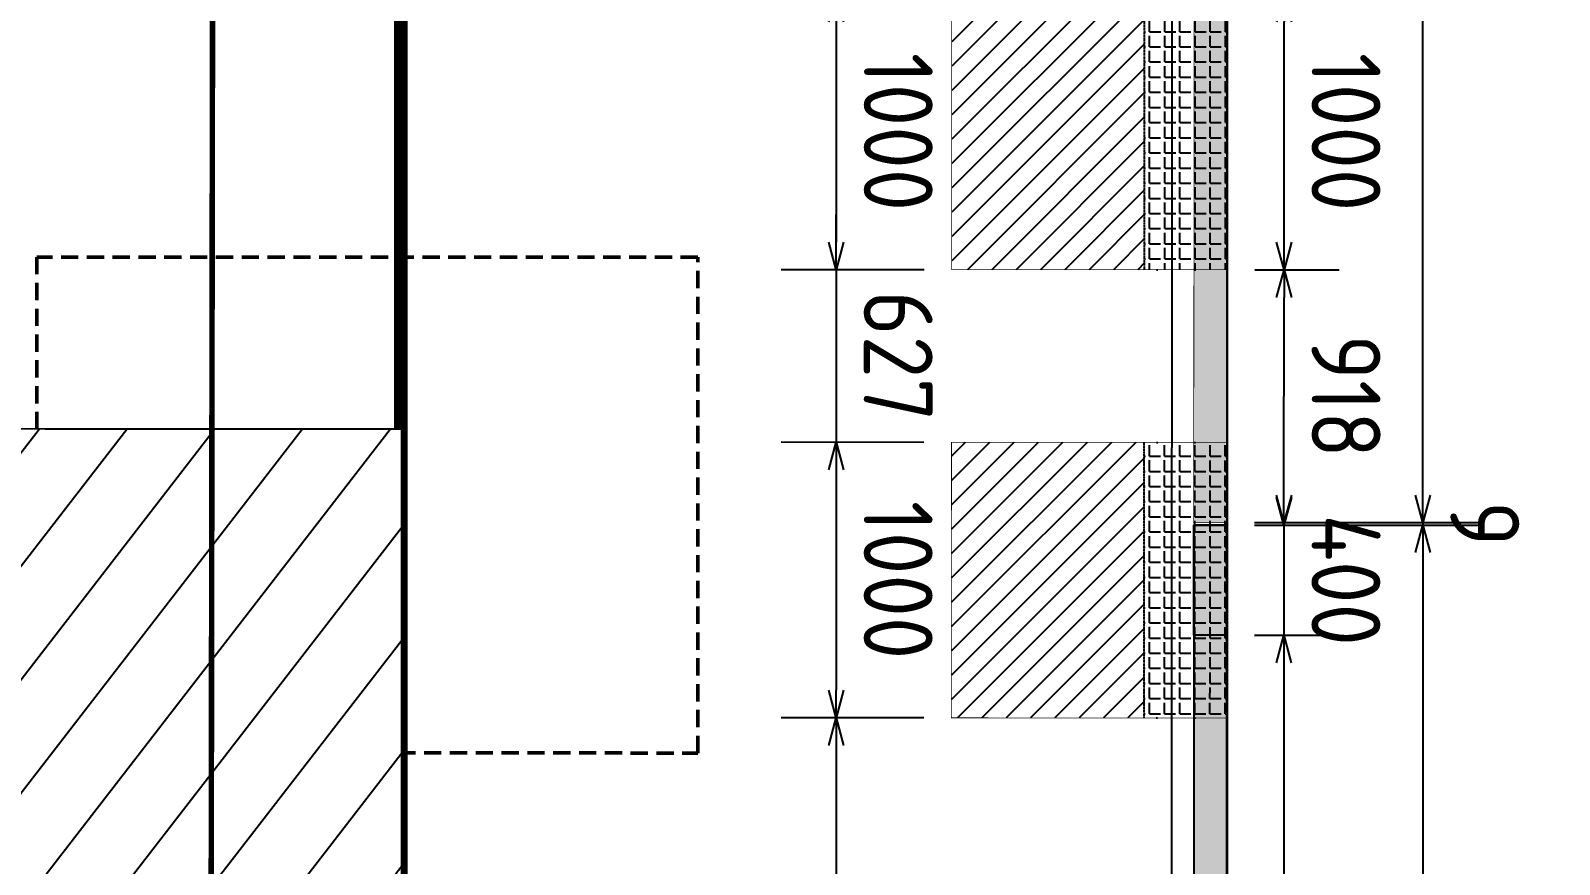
# Model space of a CAD drawing. Header units: centimetres. Extents: x -6122352 to 7132207, y -1694241 to 1947892.
# Drawn here: x 251227 to 256779, y -91572 to -88546 of the extents above; entities that cross this region are included whole.
import ezdxf
from ezdxf.xclip import XClip

# ---------------------------------------------------------------- set-up
doc = ezdxf.new("R2010")
doc.units = ezdxf.units.CM
doc.header["$MEASUREMENT"] = 0
doc.header["$XCLIPFRAME"] = 2
doc.header["$PDMODE"] = 66
doc.header["$PDSIZE"] = 100
doc.linetypes.add('DASHED2', pattern=[0.375, 0.25, -0.125])
doc.linetypes.add('XR-AR-END-SETTING OUT PLAN$0$23261-XR-AR-SI-GF$0$HIDDEN', pattern=[0.375, 0.25, -0.125])
for name, color, linetype, lineweight, true_color in [('08-Compound Wall-2', 6, 'Continuous', 25, 0xff00ff), ('23585-XR-AR-DAMAC PLOT LIMITS$0$1-End units', 7, 'Continuous', 5, 0xf8991e), ('23585-XR-AR-DAMAC PLOT LIMITS$0$1-Open Space', 7, 'Continuous', 5, 0x90cf5a)]:
    doc.layers.add(name, color=color, linetype=linetype, lineweight=lineweight, true_color=true_color)
for name, color, linetype in [('23585-XR-AR-BOUNDARY WALLS AND SETBACKS$0$setback', 7, 'XR-AR-END-SETTING OUT PLAN$0$23261-XR-AR-SI-GF$0$HIDDEN'), ('@MI-FOOTINGS', 7, 'Continuous'), ('@MI-REF LAYER', 7, 'Continuous'), ('@MI-TYPE-01', 30, 'Continuous'), ('@MI-TYPE-02', 6, 'Continuous'), ('B_TH_6', 7, 'Continuous')]:
    doc.layers.add(name, color=color, linetype=linetype)
for name, color, linetype, lineweight in [('@ Foundations', 4, 'DASHED2', 50), ('A-ANNO-TEXT', 3, 'Continuous', 25), ('XR-AR-END-SETTING OUT PLAN$0$23585-XR-AR-END-GROUND FLOOR$0$A-GLAZ-SILL', 8, 'Continuous', 5), ('XR-AR-END-SETTING OUT PLAN$0$23585-XR-AR-END-GROUND FLOOR$0$A-GLAZ-WNDO', 232, 'Continuous', 9), ('XR-AR-END-SETTING OUT PLAN$0$23585-XR-AR-END-GROUND FLOOR$0$A-WALL', 7, 'Continuous', 30), ('XR-AR-END-SETTING OUT PLAN$0$23585-XR-AR-END-GROUND FLOOR$0$S-COLS', 51, 'Continuous', 40), ('XR-AR-END-SETTING OUT PLAN$0$23585-XR-AR-END-GROUND FLOOR$0$S-COLS-PATT', 8, 'Continuous', 5)]:
    doc.layers.add(name, color=color, linetype=linetype, lineweight=lineweight)
doc.styles.add('Schueco-BEMSTIL', font='isocpeur.ttf', dxfattribs={"width": 0.9})
doc.dimstyles.new('MI- JWC-TXT-2.5 MM', dxfattribs={"dimscale": 1.5, "dimtxt": 2.5, "dimasz": 1, "dimexe": 2, "dimexo": 1, "dimgap": 1, "dimtad": 1, "dimdec": 0, "dimdsep": 46, "dimtxsty": 'Schueco-BEMSTIL', "dimblk": 'OPEN30', "dimcen": 0, "dimdle": 2, "dimclrd": 140, "dimclre": 8, "dimclrt": 40, "dimadec": 0, "dimazin": 2, "dimtfac": 1, "dimtdec": 0, "dimtix": 1, "dimtmove": 2, "dimatfit": 3, "dimldrblk": 'OPEN', "dimfxl": 2, "dimlwd": -1, "dimlwe": -1, "dimarcsym": 0})

# ---------------------------------------------------------------- blocks, each defined once
blk = doc.blocks.new('23585-XR-AR-BOUNDARY WALLS AND SETBACKS')
at = {"layer": '08-Compound Wall-2'}
for points in [[(496661.8879833912, 2768995.669443217), (496662.0230999987, 2768995.816899999), (496644.3284999986, 2769012.0313), (496626.6328999984, 2769028.244299999), (496626.4977833914, 2769028.096843217)], [(496590.0186582093, 2768988.284828479), (496607.6401258906, 2768972.138787266), (496613.7539693442, 2768978.811455831), (496617.8073715794, 2768983.235058272), (496621.8607700586, 2768987.658856611), (496625.9143717182, 2768992.082658424), (496629.9677715798, 2768996.506258272), (496634.0211700581, 2769000.930056612), (496638.0745700577, 2769005.353856611), (496644.1196554032, 2769011.951394015), (496626.4977833913, 2769028.096843217)]]:
    blk.add_lwpolyline(points, dxfattribs=at)
at = {"layer": '23585-XR-AR-BOUNDARY WALLS AND SETBACKS$0$setback', "ltscale": 40, "const_width": 0.05}
blk.add_lwpolyline([(496625.7121300897, 2769025.019131922), (496621.5590258625, 2769020.486725447), (496617.5056491076, 2769016.062950816), (496613.4522491083, 2769011.639150815), (496609.3988491075, 2769007.215350816), (496605.3454491081, 2769002.791550815), (496601.2920491073, 2768998.367750816), (496597.238851193, 2768993.944153091), (496593.0837953825, 2768989.409605141), (496607.4610767625, 2768976.236118012), (496611.6157803537, 2768980.77057498), (496615.6692474207, 2768985.194248177), (496619.7226017814, 2768989.617998366), (496623.7762515889, 2768994.041852726), (496627.8296474217, 2768998.465448176), (496631.8830017802, 2769002.889198367), (496635.9364017802, 2769007.312998367), (496640.0898518692, 2769011.846026562), (496625.7121300897, 2769025.019131922)], dxfattribs=at)
blk = doc.blocks.new('A$C9d9485f6')
at = {"layer": 'A-ANNO-TEXT', "rotation": 312.4881850805905}
blk.add_blockref('23585-XR-AR-BOUNDARY WALLS AND SETBACKS', (-2377088.534775567, -1504219.252137818), dxfattribs=at)
blk = doc.blocks.new('23585-XR-AR-DAMAC PLOT LIMITS')
at = {"layer": '23585-XR-AR-DAMAC PLOT LIMITS$0$1-End units', "color": 251, "true_color": 0x636466}
blk.add_lwpolyline([(496644.3284999998, 2769012.031300001), (496638.1482999995, 2769005.2863), (496620.4530999996, 2769021.5001), (496626.6328999996, 2769028.2443)], close=True, dxfattribs=at)
at = {"layer": '23585-XR-AR-DAMAC PLOT LIMITS$0$1-Open Space', "color": 251, "true_color": 0x636466}
blk.add_lwpolyline([(496662.3754431301, 2769009.468126593), (496665.774233047, 2769006.306867753), (496666.0160999997, 2769000.175100001), (496662.0230999999, 2768995.8169), (496644.3284999998, 2769012.031300001), (496626.6328999996, 2769028.2443), (496630.8322999999, 2769032.8277), (496637.0093162765, 2769033.075469121), (496637.7234690393, 2769032.410793699), (496633.5532262864, 2769027.937993308), (496638.0146262859, 2769023.778193308), (496642.1888261746, 2769028.254801742), (496643.5481000002, 2769026.989700001), (496647.9407000002, 2769022.9013), (496652.3328999998, 2769018.8137), (496656.7248999998, 2769014.726500001), (496657.9099833167, 2769013.623502012), (496653.7357414805, 2769009.147098954), (496658.1971414809, 2769004.987098954)], close=True, dxfattribs=at)
blk = doc.blocks.new('A$Cf093b529')
at = {"layer": 'A-ANNO-TEXT'}
blk.add_blockref('23585-XR-AR-DAMAC PLOT LIMITS', (-495391.9901121984, -2768603.441896566), dxfattribs=at)
blk = doc.blocks.new('XR-AR-END-SETTING OUT PLAN$0$23585-XR-AR-END-GROUND FLOOR$0$A$C75a8815d')
at = {"layer": 'XR-AR-END-SETTING OUT PLAN$0$23585-XR-AR-END-GROUND FLOOR$0$S-COLS', "color": 252, "lineweight": 30}
blk.add_lwpolyline([(3.814697265625e-06, 0.001664876937866211), (3.814697265625e-06, 550.001665353775), (250.0000038146973, 550.0016646385193), (250.0000038146973, 0.001665115356445312)], close=True, dxfattribs=at)
blk = doc.blocks.new('XR-AR-END-SETTING OUT PLAN')
at = {"layer": 'XR-AR-END-SETTING OUT PLAN$0$23585-XR-AR-END-GROUND FLOOR$0$A-GLAZ-SILL', "color": 8}
blk.add_line((3250.100986972451, 6049.997144699097), (3250.10133947432, 8199.998291492462), dxfattribs=at)
at = {"layer": 'XR-AR-END-SETTING OUT PLAN$0$23585-XR-AR-END-GROUND FLOOR$0$A-GLAZ-WNDO', "color": 8}
for p, q in [((3150.100986912847, 6099.997143745422), (3150.101339116693, 8199.998291015625)), ((3000.100987270474, 6746.998107910156), (3000.100986436009, 6796.998108863831)), ((3000.100986436009, 6796.998108863831), (3150.100987270474, 6796.998108863831)), ((3150.100987270474, 6796.998108863831), (3150.100986376405, 6746.998108863831)), ((3150.100986376405, 6746.998108863831), (3000.100987270474, 6746.998107910156)), ((3000.100986972451, 6049.997144699097), (3000.100986972451, 6099.997144699097)), ((3000.100986972451, 6099.997144699097), (3150.100986912847, 6099.997143745422)), ((3150.100986912847, 6099.997143745422), (3150.100987151265, 6049.997144699097)), ((3000.100986972451, 6049.997144699097), (3250.100986972451, 6049.997144699097))]:
    blk.add_line(p, q, dxfattribs=at)
for points in [[(3000.100986972451, 6099.997144699097), (3000.101213410497, 7447.998108863831)], [(3050.101213291287, 7447.998109340668), (3050.100986912847, 6796.998107910156)], [(3050.100986853242, 6746.998108386993), (3050.1009863168, 6099.997145175934)]]:
    blk.add_lwpolyline(points, dxfattribs=at)
at = {"layer": 'XR-AR-END-SETTING OUT PLAN$0$23585-XR-AR-END-GROUND FLOOR$0$A-WALL', "color": 8}
for points in [[(3250.12934859097, 5750.006791114807), (3250.100409820676, 5750.006854534149), (3250.100986972451, 6049.997144699097), (3000.129348531365, 6049.997144699097), (3000.129348650575, 5499.999974727631), (3250.129348769784, 5500.006791591644)], [(3250.129348710179, 5499.998108386993), (7760.105232134461, 5500.00174665451), (7760.105232253671, 5750.00045633316), (3250.129348531365, 5749.997789859772)]]:
    blk.add_lwpolyline(points, close=True, dxfattribs=at)
at = {"layer": 'XR-AR-END-SETTING OUT PLAN$0$23585-XR-AR-END-GROUND FLOOR$0$S-COLS-PATT', "color": 8}
blk.add_blockref('XR-AR-END-SETTING OUT PLAN$0$23585-XR-AR-END-GROUND FLOOR$0$A$C75a8815d', (3000.129344239831, 5499.998310089111), dxfattribs=at)
blk = doc.blocks.new('END UNIT')
at = {"xscale": 0.001, "yscale": 0.001, "zscale": 0.001}
blk.add_blockref('XR-AR-END-SETTING OUT PLAN', (-9.150201729830158, 0), dxfattribs=at)
blk = doc.blocks.new('TH_6')
blk.add_blockref('END UNIT', (495802.3053798428, 2769163.996563952))
blk = doc.blocks.new('A$Ce2a03a74')
at = {"layer": 'B_TH_6', "xscale": 999.9914829579993, "yscale": 999.9914829579993, "zscale": 999.9914829579993}
blk.add_blockref('TH_6', (-495790404.5228079, -2769140733.343811), dxfattribs=at)
blk = doc.blocks.new('23585-XR-AR-MALDIVE-2$0$TH_6')
at = {"ltscale": 10, "xscale": 0.00100002623446598, "yscale": 0.00100002623446598, "zscale": 0.00100002623446598}
blk.add_blockref('A$Ce2a03a74', (495794.6272259735, 2769164.318430193), dxfattribs=at)
at = {"layer": '@ Foundations', "linetype": 'DASHED2', "ltscale": 0.25}
blk.add_lwpolyline([(495797.4802812214, 2769168.871854167), (495797.4802812214, 2769170.671854167), (495795.0802812214, 2769170.671854167), (495795.0802812214, 2769168.871854167)], close=True, dxfattribs=at)
blk = doc.blocks.new('A$Cd086fac5')
at = {"color": 1, "true_color": 0xeb0000, "const_width": 0.007999999999999997}
blk.add_lwpolyline([(45.14781721727923, 0.0001981779932975769), (39.14809495629743, 0.0001858281902968884), (33.14809012319893, 0.0001858279574662447), (27.14808528870344, 0.0001858258619904518), (21.14808045653626, 0.0001858251634985209), (15.1480756229721, 0.0001858228351920843), (9.148070790339261, 0.0001858219038695097), (0.0007126121781766415, 0.0003956460859626532), (0, 24.00030455924571), (9.148218244779855, 24.00034026848152), (15.14822307648137, 24.00034026918001), (21.14822791097686, 24.00034027267247), (27.14808528358117, 24.00020515965298), (33.14822523109615, 24.00005770241842), (39.14823006419465, 24.00005770241842), (45.14808743773028, 23.9999225914944), (54.29814857942984, 24.0000193330925), (54.29814858501777, -4.656612873077393e-10)], close=True, dxfattribs=at)
blk = doc.blocks.new('A$C1c81b485')
at = {"color": 1, "true_color": 0xeb0000, "const_width": 0.008}
blk.add_lwpolyline([(46.89693517825799, -23.47969914646819), (40.89721291727619, -23.47971149580553), (34.89720808464335, -23.47971149580553), (28.89720325061353, -23.47971149813384), (22.89719841751503, -23.4797114985995), (16.89719358395087, -23.47971150092781), (10.89718875131803, -23.47971150185913), (1.749830573156942, -23.4795016781427), (1.749117960978765, 0.520407235249877), (10.89733620575862, 0.5204429444856942), (16.8973410379258, 0.5204429454170167), (22.89734587195562, 0.5204429482109845), (28.89720324502559, 0.5203078356571496), (34.89734319207491, 0.5201603784225881), (40.89734802517341, 0.5201603784225881), (46.89720539917471, 0.5200252677313983), (56.0472665404086, 0.5201220088638365), (56.04726654599654, -23.47989732446149)], close=True, dxfattribs=at)
blk = doc.blocks.new('T1-FOOTING')
at = {"transparency": 33554679}
h = blk.add_hatch(dxfattribs=at)
h.set_pattern_fill('ANGLE', color=256, scale=500)
h.set_pattern_definition([(0, (0, 0), (0, 137.5), [100, -37.5]), (90, (0, 0), (-137.5, 8.419446744138054e-15), [100, -37.5])])
h.paths.add_polyline_path([(-500, -300.0000000000218), (499.9999999999964, -300.0000000000218), (499.9999999999964, -1.818989403545856e-11), (-500, -1.818989403545856e-11)])
h.paths.add_polyline_path([(-499.75, -299.7500000000218), (499.7499999999964, -299.7500000000218), (499.7499999999964, -0.2500000000181899), (-499.75, -0.2500000000181899)], flags=16)
h = blk.add_hatch(dxfattribs=at)
h.set_pattern_fill('ANGLE', color=8, scale=200)
h.set_pattern_definition([(0, (0, 0), (0, 55.00000000000001), [40, -15]), (90, (0, 0), (-55.00000000000001, 3.367778697655222e-15), [40, -15])])
h.paths.add_polyline_path([(500.0000000000025, -300.0000000000218), (500.0000000000035, -1.818989403545856e-11), (-500, -1.816147232602816e-11), (-499.9999999999989, -300.0000000000291)])
h = blk.add_hatch(dxfattribs=at)
h.set_pattern_fill('ANSI31', color=8, scale=500)
h.set_pattern_definition([(45, (0, 0), (-44.19417382415922, 44.19417382415922), [])])
h.paths.add_polyline_path([(500, -1000.000000000015), (500.0000000000025, -300.0000000000218), (-499.9999999999989, -300.000000000029), (-499.9999999999964, -1000.000000000011)])
at = {"layer": '@MI-TYPE-01', "color": 240, "linetype": 'DASHED2', "true_color": 0xed1f24}
blk.add_line((-500.0000000000073, -300.0000000000291), (499.9999999999964, -300.0000000000218), dxfattribs=at)
at = {"layer": '@MI-TYPE-01', "color": 240, "true_color": 0xed1f24, "const_width": 2.5}
blk.add_lwpolyline([(-500, -1.818989403545856e-11), (500.0000000000036, -1.818989403545856e-11), (500, -1000.000000000015), (-499.9999999999964, -1000.000000000011)], close=True, dxfattribs=at)
blk = doc.blocks.new('_Open30')
at = {"color": 0, "linetype": 'ByBlock', "lineweight": -2}
for p, q in [((-1, 0.26794919), (0, 0)), ((0, 0), (-1, -0.26794919)), ((0, 0), (-1, 0))]:
    blk.add_line(p, q, dxfattribs=at)
blk = doc.blocks.new('*D1323')
at = {"layer": '@MI-TYPE-02', "color": 8, "transparency": 16777216}
for p, q in [((382575.1539312601, -149262.9323053695), (383386.8748209387, -149262.7868674058)), ((382576.1994021626, -155097.9322117098), (383387.9202917591, -155097.7867737462))]:
    blk.add_line(p, q, dxfattribs=at)
at = {"layer": '@MI-TYPE-02', "color": 140, "transparency": 16777216}
blk.add_line((383187.9023777317, -154997.8226098267), (383186.8927413867, -149362.8227002761), dxfattribs=at)
at = {"layer": 'Defpoints', "color": 0, "transparency": 16777216}
for p in [(382475.1539328652, -149262.9502226072), (383186.874824149, -149262.8227018813), (382476.1994037677, -155097.9501289475)]:
    blk.add_point(p, dxfattribs=at)
at = {"layer": '@MI-TYPE-02', "color": 140, "transparency": 16777216, "xscale": 100, "yscale": 100, "zscale": 100}
for p, rotation in [((383186.874824149, -149262.8227018813), 90.01026582106833), ((383187.9202949694, -155097.8226082216), 270.0102658210683)]:
    blk.add_blockref('_Open30', p, dxfattribs=dict(at, rotation=rotation))
at = {"layer": '@MI-TYPE-02', "color": 40, "transparency": 16777216, "insert": (383412.3975559476, -152180.2823412666), "char_height": 250, "attachment_point": 5, "rotation": 270.01026582106834, "style": 'Schueco-BEMSTIL'}
blk.add_mtext('5835', dxfattribs=at)
blk = doc.blocks.new('_Open')
at = {"color": 0, "linetype": 'ByBlock', "lineweight": -2}
for p, q in [((-1, 0.1666666666666667), (0, 0)), ((-1, -0.1666666666666667), (0, 0)), ((0, 0), (-1, 0))]:
    blk.add_line(p, q, dxfattribs=at)
blk = doc.blocks.new('*D1324')
at = {"layer": '@MI-TYPE-02', "color": 8, "transparency": 16777216}
for p, q in [((382576.9074788063, -154180.3954272924), (382883.4308874252, -154180.3405067638)), ((382576.1994021626, -155097.9322117098), (382883.5952846466, -155097.877134858))]:
    blk.add_line(p, q, dxfattribs=at)
at = {"layer": '@MI-TYPE-02', "color": 140, "transparency": 16777216}
blk.add_line((382683.5773706192, -154997.9129709385), (382683.4488078732, -154280.3763396341), dxfattribs=at)
at = {"layer": 'Defpoints', "color": 0, "transparency": 16777216}
for p in [(382476.9074804114, -154180.4133445301), (382683.4308906355, -154180.3763412392), (382476.1994037677, -155097.9501289475)]:
    blk.add_point(p, dxfattribs=at)
at = {"layer": '@MI-TYPE-02', "color": 140, "transparency": 16777216, "xscale": 100, "yscale": 100, "zscale": 100}
for p, rotation in [((382683.4308906355, -154180.3763412392), 90.01026582106833), ((382683.5952878569, -155097.9129693334), 270.0102658210683)]:
    blk.add_blockref('_Open30', p, dxfattribs=dict(at, rotation=rotation))
at = {"layer": '@MI-TYPE-02', "color": 40, "transparency": 16777216, "insert": (382908.5130856346, -154639.1043415015), "char_height": 250, "attachment_point": 5, "rotation": 270.01026582106834, "style": 'Schueco-BEMSTIL'}
blk.add_mtext('918', dxfattribs=at)
blk = doc.blocks.new('*D1325')
at = {"layer": '@MI-TYPE-02', "color": 8, "transparency": 16777216}
for p, q in [((382575.8112278267, -153180.395607659), (382883.251715034, -153180.3405228152)), ((382576.9074788063, -154180.3954272924), (382883.4308874111, -154180.3405067638))]:
    blk.add_line(p, q, dxfattribs=at)
at = {"layer": '@MI-TYPE-02', "color": 140, "transparency": 16777216}
blk.add_line((382683.4129733837, -154080.3763428443), (382683.269635482, -153280.3763556854), dxfattribs=at)
at = {"layer": 'Defpoints', "color": 0, "transparency": 16777216}
for p in [(382475.8112294318, -153180.4135248967), (382683.2517182443, -153180.3763572906), (382476.9074804114, -154180.4133445301)]:
    blk.add_point(p, dxfattribs=at)
at = {"layer": '@MI-TYPE-02', "color": 140, "transparency": 16777216, "xscale": 100, "yscale": 100, "zscale": 100}
for p, rotation in [((382683.2517182443, -153180.3763572906), 90.01026582106833), ((382683.4308906214, -154180.3763412392), 270.0102658210683)]:
    blk.add_blockref('_Open30', p, dxfattribs=dict(at, rotation=rotation))
at = {"layer": '@MI-TYPE-02', "color": 40, "transparency": 16777216, "insert": (382908.3413008213, -153680.3360354801), "char_height": 250, "attachment_point": 5, "rotation": 270.01026582106834, "style": 'Schueco-BEMSTIL'}
blk.add_mtext('1000', dxfattribs=at)
blk = doc.blocks.new('RCC COPING')
at = {"layer": '@MI-TYPE-01', "transparency": 33554679}
h = blk.add_hatch(color=8, dxfattribs=at)
h.dxf.hatch_style = 1
h.paths.add_polyline_path([(60.00000000000364, 200), (-59.99999999999636, 200), (-59.99999999999636, -200), (60.00000000000364, -200)])
at = {"layer": '@MI-TYPE-01', "color": 30}
blk.add_lwpolyline([(-59.99999999999636, 200), (60.00000000000364, 200), (60.00000000000364, -200), (-59.99999999999636, -200)], close=True, dxfattribs=at)
blk = doc.blocks.new('31309MM')
at = {"layer": '@MI-TYPE-01', "transparency": 33554679}
h = blk.add_hatch(color=30, dxfattribs=at)
h.dxf.hatch_style = 1
h.paths.add_polyline_path([(0, 120.0000000000582), (5581.866123049753, 120.0000000000582), (5581.866123049753, 0), (0, 0)])
h.paths.add_polyline_path([(5591.866123044863, -1.164153218269348e-10), (12763.97374439728, -1.164153218269348e-10), (12763.97374439752, 120.0000000000582), (5591.866123044863, 120)])
h.paths.add_polyline_path([(12773.97374439193, 120), (18355.62019030144, 119.9999999999418), (18355.62019030168, -0.1500736206653528), (12773.97374439193, -0.1500736207235605)])
h.paths.add_polyline_path([(18365.71023449278, -0.1500736205489375), (23537.39638165059, -0.1500736205489375), (23537.39638165035, 119.9999999999418), (18365.71023449278, 119.9999999999418)])
h.paths.add_polyline_path([(23547.39638164593, 120), (30719.50400295644, 120), (30719.50400295644, -5.820766091346741e-11), (23547.39638164593, -5.820766091346741e-11)])
h.paths.add_polyline_path([(30729.50400295085, 0), (36309.33053738088, -5.820766091346741e-11), (36309.33053738088, 119.9999662167393), (30729.50400295109, 119.9999662167975)])
at = {"layer": '@MI-TYPE-01', "color": 30}
blk.add_lwpolyline([(30729.50400295085, 0), (36309.33053738088, -5.820766091346741e-11), (36309.33053738088, 119.9999662167393), (30729.50400295109, 119.9999662167975)], close=True, dxfattribs=at)
at = {"layer": '@MI-TYPE-01', "color": 240, "true_color": 0xed1f24, "rotation": 89.95700707059105}
blk.add_blockref('RCC COPING', (36109.28557160008, 60.15005672897678), dxfattribs=at)
blk = doc.blocks.new('A$Ceca04276')
at = {"layer": '@MI-TYPE-01', "color": 30, "rotation": 89.98971944707202}
blk.add_blockref('31309MM', (0.4863932078296784, 9.943239066810747), dxfattribs=at)
blk = doc.blocks.new('*D1329')
at = {"layer": '@MI-TYPE-02', "color": 140, "transparency": 16777216}
for p, q in [((383187.9023777317, -154997.8226098267), (383187.884460494, -154897.8226114319)), ((383187.9202949694, -155097.8226082216), (383187.9219246642, -155106.9182893527)), ((383187.9398419019, -155206.9182877475), (383187.9577591397, -155306.9182861424))]:
    blk.add_line(p, q, dxfattribs=at)
at = {"layer": '@MI-TYPE-02', "color": 8, "transparency": 16777216}
for p, q in [((382576.1994021626, -155097.9322117098), (383387.9202917591, -155097.7867737462)), ((382576.3427673749, -155107.0278674458), (383387.921921454, -155106.8824548773))]:
    blk.add_line(p, q, dxfattribs=at)
at = {"layer": 'Defpoints', "color": 0, "transparency": 16777216}
for p in [(382476.1994037677, -155097.9501289475), (382476.34276898, -155107.0457846835), (383187.9219246642, -155106.9182893527)]:
    blk.add_point(p, dxfattribs=at)
at = {"layer": '@MI-TYPE-02', "color": 140, "transparency": 16777216, "xscale": 100, "yscale": 100, "zscale": 100}
for p, rotation in [((383187.9202949694, -155097.8226082216), 270.0102658210683), ((383187.9219246642, -155106.9182893527), 90.01026582106833)]:
    blk.add_blockref('_Open30', p, dxfattribs=dict(at, rotation=rotation))
at = {"layer": '@MI-TYPE-02', "color": 40, "transparency": 16777216, "insert": (383412.9211062052, -155102.3301350023), "char_height": 250, "attachment_point": 5, "rotation": 270.01026582106834, "style": 'Schueco-BEMSTIL'}
blk.add_mtext('9', dxfattribs=at)
blk = doc.blocks.new('*D1378')
at = {"layer": '@MI-TYPE-02', "color": 8, "transparency": 16777216}
for p, q in [((92.51966189689422, 42154.20654881329), (904.0988159760661, 42154.35196138187)), ((93.66324724085584, 36574.47006155564), (905.09855064677, 36574.61544835016))]:
    blk.add_line(p, q, dxfattribs=at)
at = {"layer": '@MI-TYPE-02', "color": 140, "transparency": 16777216}
blk.add_line((704.1167364240506, 42054.31612851159), (705.0806366193335, 36674.5796122696), dxfattribs=at)
at = {"layer": 'Defpoints', "color": 0, "transparency": 16777216}
for p in [(-7.480336497968733, 42154.18863157558), (-6.336751154007128, 36574.45214431793), (705.0985538570441, 36574.57961387474)]:
    blk.add_point(p, dxfattribs=at)
at = {"layer": '@MI-TYPE-02', "color": 140, "transparency": 16777216, "xscale": 100, "yscale": 100, "zscale": 100}
for p, rotation in [((704.0988191863402, 42154.31612690645), 90.01026582106833), ((705.0985538570441, 36574.57961387474), 270.0102658210683)]:
    blk.add_blockref('_Open30', p, dxfattribs=dict(at, rotation=rotation))
at = {"layer": '@MI-TYPE-02', "color": 40, "transparency": 16777216, "insert": (929.5986829101348, 39364.48818417545), "char_height": 250, "attachment_point": 5, "rotation": 270.01026582106834, "style": 'Schueco-BEMSTIL'}
blk.add_mtext('5580', dxfattribs=at)
blk = doc.blocks.new('*D1330')
at = {"layer": '@MI-TYPE-02', "color": 140, "transparency": 16777216}
for p, q in [((382683.5789842006, -155006.9187197819), (382683.5610669629, -154906.918721387)), ((382683.5969014383, -155106.9187181767), (382683.6685864824, -155507.0085315345)), ((382683.6865037201, -155607.0085299294), (382683.7044209578, -155707.0085283242))]:
    blk.add_line(p, q, dxfattribs=at)
at = {"layer": '@MI-TYPE-02', "color": 8, "transparency": 16777216}
for p, q in [((382576.0425368878, -155106.9379889482), (382883.596898228, -155106.8828837013)), ((382576.5635405728, -155507.0277218005), (382883.6685832721, -155506.9726970591))]:
    blk.add_line(p, q, dxfattribs=at)
at = {"layer": 'Defpoints', "color": 0, "transparency": 16777216}
for p in [(382476.0425384929, -155106.9559061859), (382476.5635421779, -155507.0456390382), (382683.6685864824, -155507.0085315345)]:
    blk.add_point(p, dxfattribs=at)
at = {"layer": '@MI-TYPE-02', "color": 140, "transparency": 16777216, "xscale": 100, "yscale": 100, "zscale": 100}
for p, rotation in [((382683.5969014383, -155106.9187181767), 270.0102658210683), ((382683.6685864824, -155507.0085315345), 90.01026582106833)]:
    blk.add_blockref('_Open30', p, dxfattribs=dict(at, rotation=rotation))
at = {"layer": '@MI-TYPE-02', "color": 40, "transparency": 16777216, "insert": (382908.6327403488, -155306.9233110708), "char_height": 250, "attachment_point": 5, "rotation": 270.01026582106834, "style": 'Schueco-BEMSTIL'}
blk.add_mtext('400', dxfattribs=at)
blk = doc.blocks.new('*D1331')
at = {"layer": '@MI-TYPE-02', "color": 8, "transparency": 16777216}
for p, q in [((382576.5635405728, -155507.0277218005), (382883.668583272, -155506.9726970591)), ((382577.2817665304, -158696.0618857118), (382884.2399701177, -158696.0068872799))]:
    blk.add_line(p, q, dxfattribs=at)
at = {"layer": '@MI-TYPE-02', "color": 140, "transparency": 16777216}
blk.add_line((382683.68650372, -155607.0085299294), (382684.2220560903, -158596.0427233604), dxfattribs=at)
at = {"layer": 'Defpoints', "color": 0, "transparency": 16777216}
for p in [(382476.5635421779, -155507.0456390382), (382477.2817681355, -158696.0798029495), (382684.239973328, -158696.0427217553)]:
    blk.add_point(p, dxfattribs=at)
at = {"layer": '@MI-TYPE-02', "color": 140, "transparency": 16777216, "xscale": 100, "yscale": 100, "zscale": 100}
for p, rotation in [((382683.6685864823, -155507.0085315345), 90.01026582106833), ((382684.239973328, -158696.0427217553), 270.0102658210683)]:
    blk.add_blockref('_Open30', p, dxfattribs=dict(at, rotation=rotation))
at = {"layer": '@MI-TYPE-02', "color": 40, "transparency": 16777216, "insert": (382908.9542762936, -157101.4853128601), "char_height": 250, "attachment_point": 5, "rotation": 270.01026582106834, "style": 'Schueco-BEMSTIL'}
blk.add_mtext('3189', dxfattribs=at)
blk = doc.blocks.new('*D1405')
at = {"layer": '@MI-TYPE-02', "color": 8, "transparency": 16777216}
for p, q in [((-1107.094779801203, 44080.62396604871), (-1626.553879565794, 44080.53089332551)), ((-1106.91560741002, 43080.6239821001), (-1626.374707188692, 43080.53090937689))]:
    blk.add_line(p, q, dxfattribs=at)
at = {"layer": '@MI-TYPE-02', "color": 140, "transparency": 16777216}
blk.add_line((-1426.535965538358, 43980.56672940606), (-1426.392627636676, 43180.56674224717), dxfattribs=at)
at = {"layer": 'Defpoints', "color": 0, "transparency": 16777216}
for p in [(-1007.09478140634, 44080.64188328642), (-1426.374710398966, 43080.56674385231), (-1006.915609015157, 43080.64189933781)]:
    blk.add_point(p, dxfattribs=at)
at = {"layer": '@MI-TYPE-02', "color": 140, "transparency": 16777216, "xscale": 100, "yscale": 100, "zscale": 100}
for p, rotation in [((-1426.553882776068, 44080.56672780093), 90.01026582106819), ((-1426.374710398966, 43080.56674385231), 270.0102658210682)]:
    blk.add_blockref('_Open30', p, dxfattribs=dict(at, rotation=rotation))
at = {"layer": '@MI-TYPE-02', "color": 40, "transparency": 16777216, "insert": (-1201.46430019907, 43580.60704961148), "char_height": 250, "attachment_point": 5, "rotation": 270.0102658210682, "style": 'Schueco-BEMSTIL'}
blk.add_mtext('1000', dxfattribs=at)
blk = doc.blocks.new('*D1406')
at = {"layer": '@MI-TYPE-02', "color": 140, "transparency": 16777216}
for p, q in [((-1426.392627636676, 43180.56674224717), (-1426.410544874386, 43280.56674064204)), ((-1426.374710398966, 43080.56674385231), (-1426.262435872555, 42453.93820643645)), ((-1426.244518634844, 42353.9382080416), (-1426.226601397134, 42253.93820964673))]:
    blk.add_line(p, q, dxfattribs=at)
at = {"layer": '@MI-TYPE-02', "color": 8, "transparency": 16777216}
for p, q in [((-1106.91560741002, 43080.6239821001), (-1626.374707188691, 43080.53090937689)), ((-1107.532921475355, 42453.99531396212), (-1626.26243266228, 42453.90237196103))]:
    blk.add_line(p, q, dxfattribs=at)
at = {"layer": 'Defpoints', "color": 0, "transparency": 16777216}
for p in [(-1006.915609015157, 43080.64189933781), (-1426.262435872555, 42453.93820643645), (-1007.532923080492, 42454.01323119983)]:
    blk.add_point(p, dxfattribs=at)
at = {"layer": '@MI-TYPE-02', "color": 140, "transparency": 16777216, "xscale": 100, "yscale": 100, "zscale": 100}
for p, rotation in [((-1426.374710398966, 43080.56674385231), 270.0102658210682), ((-1426.262435872555, 42453.93820643645), 90.01026582106819)]:
    blk.add_blockref('_Open30', p, dxfattribs=dict(at, rotation=rotation))
at = {"layer": '@MI-TYPE-02', "color": 40, "transparency": 16777216, "insert": (-1201.318576747313, 42767.29278892924), "char_height": 250, "attachment_point": 5, "rotation": 270.0102658210682, "style": 'Schueco-BEMSTIL'}
blk.add_mtext('627', dxfattribs=at)
blk = doc.blocks.new('*D1407')
at = {"layer": '@MI-TYPE-02', "color": 8, "transparency": 16777216}
for p, q in [((-1107.532921475355, 42453.99531396212), (-1626.26243266228, 42453.90237196103)), ((-1107.35758159427, 41453.99532933416), (-1626.083260285179, 41453.90238801976))]:
    blk.add_line(p, q, dxfattribs=at)
at = {"layer": '@MI-TYPE-02', "color": 140, "transparency": 16777216}
blk.add_line((-1426.244518634844, 42353.9382080416), (-1426.101180733164, 41553.93822089004), dxfattribs=at)
at = {"layer": 'Defpoints', "color": 0, "transparency": 16777216}
for p in [(-1007.532923080492, 42454.01323119983), (-1426.083263495453, 41453.93822249518), (-1007.357583199407, 41454.01324657187)]:
    blk.add_point(p, dxfattribs=at)
at = {"layer": '@MI-TYPE-02', "color": 140, "transparency": 16777216, "xscale": 100, "yscale": 100, "zscale": 100}
for p, rotation in [((-1426.262435872554, 42453.93820643645), 90.01026582106819), ((-1426.083263495453, 41453.93822249518), 270.0102658210682)]:
    blk.add_blockref('_Open30', p, dxfattribs=dict(at, rotation=rotation))
at = {"layer": '@MI-TYPE-02', "color": 40, "transparency": 16777216, "insert": (-1201.172853295556, 41953.97852825068), "char_height": 250, "attachment_point": 5, "rotation": 270.0102658210682, "style": 'Schueco-BEMSTIL'}
blk.add_mtext('1000', dxfattribs=at)
blk = doc.blocks.new('*D1408')
at = {"layer": '@MI-TYPE-02', "color": 8, "transparency": 16777216}
for p, q in [((-1107.35758159427, 41453.99532933416), (-1626.083260285179, 41453.90238801976)), ((-1106.743432310468, 38864.96138124736), (-1625.619376906032, 38864.86841300946))]:
    blk.add_line(p, q, dxfattribs=at)
at = {"layer": '@MI-TYPE-02', "color": 140, "transparency": 16777216}
blk.add_line((-1426.065346257743, 41353.93822410031), (-1425.637297354017, 38964.90424587974), dxfattribs=at)
at = {"layer": 'Defpoints', "color": 0, "transparency": 16777216}
for p in [(-1007.357583199407, 41454.01324657187), (-1425.619380116307, 38864.90424748488), (-1006.743433915605, 38864.97929848507)]:
    blk.add_point(p, dxfattribs=at)
at = {"layer": '@MI-TYPE-02', "color": 140, "transparency": 16777216, "xscale": 100, "yscale": 100, "zscale": 100}
for p, rotation in [((-1426.083263495453, 41453.93822249518), 90.01026582106819), ((-1425.619380116307, 38864.90424748488), 270.0102658210682)]:
    blk.add_blockref('_Open30', p, dxfattribs=dict(at, rotation=rotation))
at = {"layer": '@MI-TYPE-02', "color": 40, "transparency": 16777216, "insert": (-1200.851325417433, 40159.46154877489), "char_height": 250, "attachment_point": 5, "rotation": 270.0102658210682, "style": 'Schueco-BEMSTIL'}
blk.add_mtext('2589', dxfattribs=at)
blk = doc.blocks.new('M3 REF WITH TABLES')
at = {"color": 1, "const_width": 0.01999999999999999}
blk.add_lwpolyline([(169.2289644776611, 184.6094766515307), (169.4044191108551, 179.5361327165738), (179.167426383181, 170.5665856567211), (178.9173419086728, 170.289808339905), (179.167426383181, 170.5665856567211), (181.5521678143414, 168.4076994340867), (186.6373185083503, 168.5514786760323)], dxfattribs=at)
blk = doc.blocks.new('T1-PARTITON 2')
at = {"layer": '@MI-TYPE-02'}
h = blk.add_hatch(color=256, dxfattribs=at)
h.dxf.hatch_style = 1
h.paths.add_polyline_path([(-8.669172612542752, 47998.2841936519), (-7.623701710253954, 42163.28428731163), (-127.6236997841042, 42163.26278662469), (-128.669170686393, 47998.26269296493)])
at = {"layer": '@MI-TYPE-02', "const_width": 2.499999999999999}
blk.add_lwpolyline([(-8.669172612542752, 47998.2841936519), (-7.623701710253954, 42163.28428731163), (-127.6236997841042, 42163.26278662469), (-128.669170686393, 47998.26269296493)], close=True, dxfattribs=at)
at = {"layer": '@MI-FOOTINGS', "color": 240, "true_color": 0xed1f24, "xscale": -1}
for p, rotation in [((-7.005211262090597, 43580.82106370328), 270.0102658218726), ((-7.445268511946779, 41954.18857876689), 270.0100462352146)]:
    blk.add_blockref('T1-FOOTING', p, dxfattribs=dict(at, rotation=rotation))
at = {"layer": '@MI-TYPE-02', "rotation": 0.02048826124247522}
blk.add_blockref('A$Ceca04276', (-1.344878144445829, 5835.005216689868), dxfattribs=at)
at = {"layer": '@MI-TYPE-02'}
for base, p1, p2, picture, middle in [((703.0517186709912, 47998.41171437787), (-7.623701710253954, 42163.28428731163), (-8.669172612717375, 47998.2841936519), '*D1323', (928.574450469634, 45080.95207499256)), ((199.4286127663217, 44080.85805896856), (-6.915625066554639, 43080.82107172898), (-8.011876046133693, 44080.82089136247), '*D1325', (424.5181953433203, 43580.89838077905)), ((199.6077851575101, 43080.85807501993), (-7.623701710253954, 42163.28428731163), (-6.915625066554639, 43080.82107172898), '*D1324', (424.6899801566615, 42622.13007475765)), ((704.0988191862707, 42154.31612690646), (-7.623701710253954, 42163.28428731163), (-7.480336498003453, 42154.18863157558), '*D1329', (929.0980007272447, 42158.90428125687)), ((199.8454810043913, 41754.22588472464), (-7.780566985020414, 42154.27851007323), (-7.259563300060108, 41754.18877722096), '*D1330', (424.8096348708495, 41954.31110518833)), ((200.4168678500573, 38565.19169450385), (-7.259563300060108, 41754.18877722096), (-6.541337342467159, 38565.15461330969), '*D1331', (425.1311708156718, 40159.74910339908))]:
    dim = blk.add_linear_dim(base=base, p1=p1, p2=p2, angle=90.01026582106833, dimstyle='MI- JWC-TXT-2.5 MM', dxfattribs=at)
    dim.commit()
    dim.dimension.update_dxf_attribs({"geometry": picture, "text_midpoint": middle, "insert": (-382483.823105478, 197261.2344162591)})
for base, p1, p2, angle, picture, middle in [((-1426.374710398966, 43080.56674385231), (-1007.09478140634, 44080.64188328644), (-1006.915609015158, 43080.64189933782), 90.01026582106819, '*D1405', (-1201.46430019907, 43580.60704961148)), ((-1426.262435872555, 42453.93820643645), (-1006.915609015158, 43080.64189933782), (-1007.532923080493, 42454.01323119985), 90.01026582106819, '*D1406', (-1201.318576747313, 42767.29278892924)), ((-1426.083263495453, 41453.93822249518), (-1007.532923080493, 42454.01323119985), (-1007.357583199407, 41454.01324657189), 90.01026582106819, '*D1407', (-1201.172853295556, 41953.97852825068)), ((705.0985538570441, 36574.57961387474), (-7.480336497968731, 42154.18863157558), (-6.336751154007128, 36574.45214431793), 90.01026582106833, '*D1378', (929.5986829101348, 39364.48818417545)), ((-1425.619380116307, 38864.90424748488), (-1007.357583199407, 41454.01324657189), (-1006.743433915605, 38864.97929848509), 90.01026582106819, '*D1408', (-1200.851325417433, 40159.46154877489))]:
    dim = blk.add_linear_dim(base=base, p1=p1, p2=p2, angle=angle, dimstyle='MI- JWC-TXT-2.5 MM', dxfattribs=at)
    dim.commit()
    dim.dimension.update_dxf_attribs({"geometry": picture, "text_midpoint": middle})

msp = doc.modelspace()

# ---------------------------------------------------------------- block references
at = {"layer": '@MI-REF LAYER', "xscale": 1000, "yscale": 1000, "zscale": 1000}
msp.add_blockref('A$C9d9485f6', (-23958.95045533385, 48155.57226163784), dxfattribs=at)

# ---------------------------------------------------------------- next in the draw order: block references
at = {"layer": '@MI-REF LAYER'}
ref = msp.add_blockref('23585-XR-AR-MALDIVE-2$0$TH_6', (496524268.6545767, 2768994320.830919), dxfattribs=dict(at, xscale=1000, yscale=1000, zscale=1000, rotation=179.990160682611))
XClip(ref).set_block_clipping_path([(495847.39542710176, 2769163.9966276083), (495847.39563282486, 2769187.926646854), (495838.3053825917, 2769187.89655067), (495832.3055219082, 2769187.896685781), (495826.30551932706, 2769187.89668578), (495820.3053769227, 2769187.8968332373), (495814.30551975453, 2769187.8969683493), (495808.3055171734, 2769187.896968348), (495802.30551234074, 2769187.896968346), (495793.35733161494, 2769187.9369333955), (495793.3580750036, 2769163.9970191354)])

# ---------------------------------------------------------------- next in the draw order: block references
at = {"layer": '@MI-REF LAYER', "color": 10, "xscale": 1000, "yscale": 1000, "zscale": 1000, "rotation": 179.9901606820299}
msp.add_blockref('A$Cd086fac5', (255574.2430635312, -84493.15773873437), dxfattribs=at)
at = {"layer": '@MI-TYPE-01', "rotation": 359.977467402098}
msp.add_blockref('T1-PARTITON 2', (255562.3418938189, -132494.7734633891), dxfattribs=at)

# ---------------------------------------------------------------- next in the draw order: wipeouts: each hides what was drawn before it
at = {"color": 10}
msp.add_wipeout([(252571.64663500263, -104266.17502721732), (252574.04834374416, -89992.65161863879), (204273.0485455182, -89984.37403878986), (204271.86485556158, -104257.89816341558), (210520.58342802094, -104258.96917011886), (210520.83693717216, -103956.93275949376), (246321.72131545804, -103964.468763764), (246321.6697864763, -104265.10527748596), (252572.9458569591, -104266.19283814752)], dxfattribs=at).dxf.layer = '@MI-REF LAYER'

# ---------------------------------------------------------------- next in the draw order: hatches: boundary and pattern name
at = {"layer": '@MI-REF LAYER'}
h = msp.add_hatch(dxfattribs=at)
h.set_pattern_fill('ANSI31', color=256, scale=1999.999998458916, angle=-173.2772265783046)
h.set_pattern_definition([(231.7227734216954, (2377218874.4571, 1504033322.391405), (196.2556630601348, -154.8667640925874), [])])
h.paths.add_polyline_path([(204274.3530295136, -89984.27800821053), (204273.1173007907, -104257.803067239), (210521.8879095342, -104258.8902129964), (210522.1414211899, -103956.8376690091), (246323.0257991449, -103964.3736765072), (246322.9742676067, -104265.0263125887), (252572.9511160579, -104266.0975245901), (252575.3470508363, -89992.55653020798)])

# ---------------------------------------------------------------- next in the draw order: linework, layer by layer
at = {"layer": '@MI-REF LAYER', "color": 1, "const_width": 20}
msp.add_lwpolyline([(255511.3704138506, -84548.35692494483), (251888.7174104509, -88104.47675245802), (251868.7559218637, -101362.2551107417), (251495.739131827, -101364.7852974486), (251868.7559218637, -101362.2551107417), (251887.508508698, -104578.9972135936), (255428.245166019, -108231.7515133922)], dxfattribs=at)
at = {"layer": '@MI-REF LAYER', "const_width": 5.000000000000002}
msp.add_lwpolyline([(252574.0425669921, -89992.65161748626), (204273.04854563, -89984.37309544587), (204271.8128169072, -104257.8981544743), (210520.58342569, -104258.9853002747), (210520.8369373458, -103956.9327562874), (246321.7213152614, -103964.4687637425), (246321.6697837625, -104265.1213998669), (252571.6466322137, -104266.1926118684)], close=True, dxfattribs=at)

# ---------------------------------------------------------------- next in the draw order: block references
at = {"layer": '@MI-REF LAYER', "xscale": 1000, "yscale": 1000, "zscale": 1000}
for name, p, rotation in [('A$Cf093b529', (-891608.7329339073, 539022.7201118186), 312.4882903633292), ('M3 REF WITH TABLES', (5073.57098191743, -84448.84299303715), 312.4882889992022)]:
    msp.add_blockref(name, p, dxfattribs=dict(at, rotation=rotation))
at = {"layer": '@MI-REF LAYER', "color": 10, "xscale": 1000, "yscale": 1000, "zscale": 1000, "rotation": 179.9901606833409}
msp.add_blockref('A$C1c81b485', (257319.4225138813, -107973.3551060903), dxfattribs=at)

doc.saveas('drawing.dxf')
